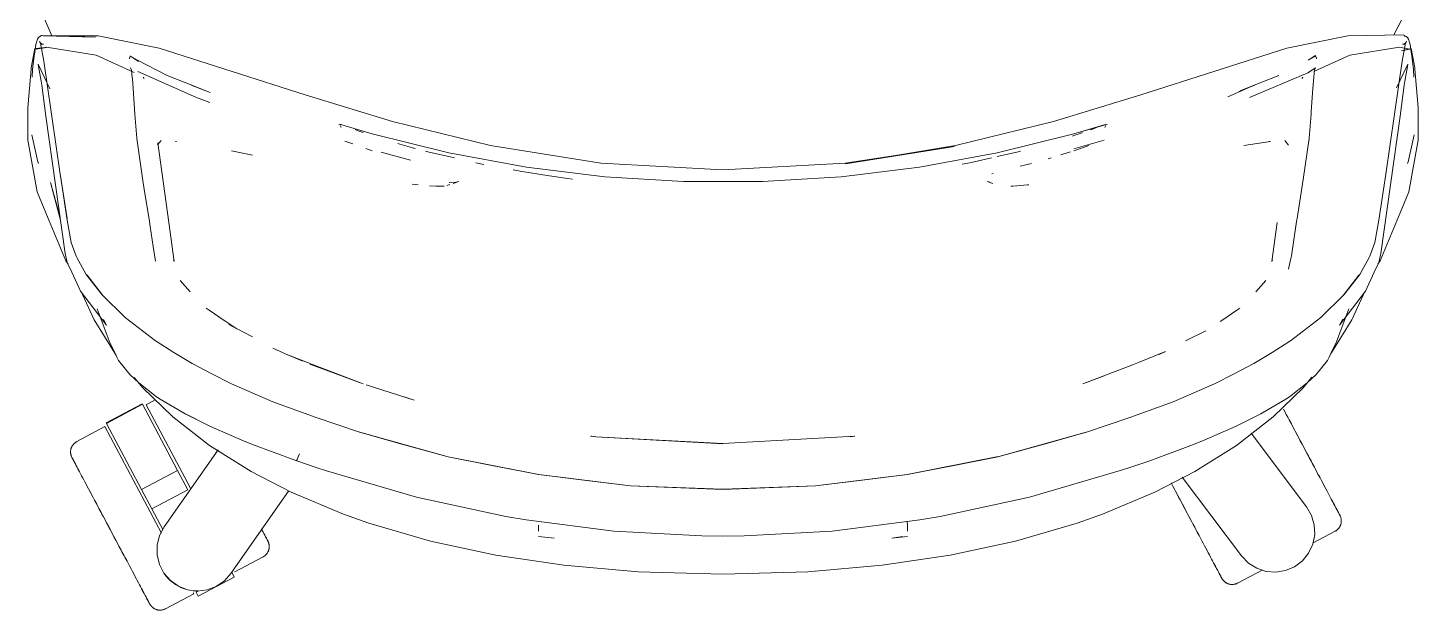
# Model space of a CAD drawing. Header units: millimetres. Extents: x 155927 to 317870, y -36033 to 97293.
# Drawn here: x 229441.2 to 229919.1, y 16691.3 to 16891.2 of the extents above; entities that cross this region are included whole.
import ezdxf

# ---------------------------------------------------------------- set-up
doc = ezdxf.new("R2010")
doc.units = ezdxf.units.MM
doc.header["$MEASUREMENT"] = 0
doc.layers.add('G-IMPT', color=8, linetype='CONTINUOUS', lineweight=9)
doc.layers.add('I-FURN', color=8, linetype='CONTINUOUS', lineweight=9)

msp = doc.modelspace()

# ---------------------------------------------------------------- linework, layer by layer
at = {"layer": 'G-IMPT'}
for p, q in [((229445.94, 16896.67), (229449.51, 16888.5)), ((229910.71, 16888.78), (229914.86, 16896.68)), ((229444.89, 16887.87), (229445.38, 16888.24)), ((229445.96, 16888.63), (229445.38, 16888.24)), ((229445.96, 16888.63), (229446.82, 16888.45)), ((229464.52, 16888.02), (229446.07, 16888.61)), ((229446.07, 16888.61), (229446.54, 16888.51)), ((229464.52, 16888.02), (229446.54, 16888.51)), ((229465.4, 16888.46), (229446.54, 16888.51)), ((229446.54, 16888.51), (229446.71, 16888.47)), ((229446.82, 16888.45), (229446.71, 16888.47)), ((229486.36, 16884.27), (229465.4, 16888.46)), ((229894.92, 16888.46), (229873.96, 16884.27)), ((229894.92, 16888.46), (229913.9, 16888.85)), ((229913.9, 16888.85), (229914.94, 16888.24)), ((229914.32, 16888.37), (229914.94, 16888.24)), ((229914.32, 16888.37), (229914.86, 16888.26)), ((229914.94, 16888.24), (229914.86, 16888.26)), ((229915.43, 16887.87), (229914.94, 16888.24)), ((229443.22, 16881.77), (229443.67, 16884.1)), ((229443.48, 16882.19), (229444.02, 16885.47)), ((229447.62, 16884.49), (229443.67, 16884.1)), ((229444.02, 16885.47), (229444.57, 16887.33)), ((229444.08, 16883.86), (229447.66, 16884.55)), ((229444.08, 16883.86), (229447.62, 16884.49)), ((229444.89, 16887.87), (229444.57, 16887.33)), ((229445.61, 16885.98), (229445.21, 16886.48)), ((229445.77, 16885.38), (229445.21, 16886.48)), ((229445.77, 16885.38), (229445.6, 16886)), ((229445.6, 16886), (229446.71, 16879.73)), ((229446.15, 16885.65), (229445.61, 16885.98)), ((229446.15, 16885.65), (229446.65, 16885.58)), ((229464.7, 16881.83), (229447.66, 16884.55)), ((229536.6, 16868.28), (229486.36, 16884.27)), ((229823.72, 16868.28), (229873.96, 16884.27)), ((229895.62, 16881.83), (229912.66, 16884.55)), ((229916.25, 16883.86), (229912.66, 16884.55)), ((229913.38, 16883.37), (229916.66, 16884.1)), ((229913.38, 16883.37), (229916.25, 16883.86)), ((229914.72, 16886), (229913.61, 16879.73)), ((229913.67, 16885.58), (229914.17, 16885.65)), ((229914.71, 16885.98), (229914.17, 16885.65)), ((229914.55, 16885.38), (229915.11, 16886.48)), ((229914.55, 16885.38), (229914.72, 16886)), ((229914.71, 16885.98), (229915.11, 16886.48)), ((229915.76, 16887.33), (229915.43, 16887.87)), ((229915.76, 16887.33), (229916.31, 16885.47)), ((229916.84, 16882.19), (229916.31, 16885.47)), ((229917.1, 16881.77), (229916.66, 16884.1)), ((229443.22, 16881.77), (229442.41, 16877.53)), ((229442.89, 16876.89), (229443.4, 16881.57)), ((229443.48, 16882.19), (229443.4, 16881.57)), ((229448.81, 16870.33), (229444.8, 16878.76)), ((229444.8, 16878.76), (229444.95, 16877.9)), ((229447.82, 16871.88), (229446.71, 16879.73)), ((229464.7, 16881.83), (229477.83, 16875.87)), ((229476.22, 16880.59), (229476.23, 16880.76)), ((229476.23, 16880.76), (229476.38, 16881.44)), ((229476.38, 16881.44), (229476.51, 16881.47)), ((229476.51, 16881.47), (229476.68, 16881.51)), ((229476.51, 16881.47), (229479.22, 16879.63)), ((229476.51, 16881.47), (229478.97, 16880.12)), ((229489.08, 16874.84), (229478.97, 16880.12)), ((229883.79, 16881.69), (229881.33, 16880.1)), ((229881.33, 16880.1), (229883.81, 16881.63)), ((229883.81, 16881.63), (229881.34, 16880.14)), ((229895.62, 16881.83), (229883.27, 16876.22)), ((229883.79, 16881.69), (229883.81, 16881.63)), ((229884.09, 16880.76), (229883.81, 16881.63)), ((229884.11, 16880.59), (229884.09, 16880.76)), ((229915.52, 16878.76), (229911.66, 16870.63)), ((229913.61, 16879.73), (229912.5, 16871.88)), ((229915.52, 16878.76), (229915.37, 16877.9)), ((229916.84, 16882.19), (229916.92, 16881.57)), ((229916.92, 16881.57), (229917.43, 16876.89)), ((229917.91, 16877.53), (229917.1, 16881.77)), ((229441.56, 16867.73), (229442.37, 16877.06)), ((229442.37, 16877.06), (229442.41, 16877.53)), ((229442.89, 16876.89), (229442.67, 16874.3)), ((229444.95, 16877.9), (229445.78, 16872.88)), ((229476.55, 16877.49), (229476.82, 16876.72)), ((229476.84, 16876.66), (229476.82, 16876.72)), ((229477.13, 16874.2), (229476.84, 16876.66)), ((229477.13, 16874.2), (229477.17, 16873.82)), ((229477.42, 16870.42), (229477.17, 16873.82)), ((229499.18, 16867.29), (229479.02, 16876.21)), ((229481.19, 16873.84), (229480.92, 16874.27)), ((229489.08, 16874.84), (229497.55, 16871.59)), ((229881.12, 16875.73), (229861.14, 16867.29)), ((229862.78, 16871.59), (229871.25, 16874.84)), ((229879.4, 16874.27), (229879.13, 16873.84)), ((229883.79, 16877.49), (229881.12, 16875.73)), ((229882.9, 16870.42), (229883.19, 16874.29)), ((229883.2, 16874.37), (229883.19, 16874.29)), ((229883.2, 16874.37), (229883.49, 16876.75)), ((229883.5, 16876.77), (229883.49, 16876.75)), ((229883.5, 16876.77), (229883.79, 16877.49)), ((229914.54, 16872.88), (229915.37, 16877.9)), ((229917.43, 16876.89), (229917.65, 16874.3)), ((229917.95, 16877.06), (229917.91, 16877.53)), ((229917.95, 16877.06), (229918.76, 16867.73)), ((229445.78, 16872.88), (229445.99, 16871.58)), ((229447.43, 16860.92), (229445.99, 16871.58)), ((229452.38, 16841.01), (229447.82, 16871.88)), ((229477.42, 16870.42), (229478.06, 16861.57)), ((229502.44, 16869.57), (229497.34, 16871.59)), ((229497.34, 16871.59), (229500.88, 16870.19)), ((229497.55, 16871.59), (229502.44, 16869.57)), ((229502.44, 16869.57), (229503.86, 16869.01)), ((229860.4, 16870.56), (229853.68, 16867.52)), ((229862.98, 16871.59), (229857.43, 16869.39)), ((229862.78, 16871.59), (229857.88, 16869.57)), ((229857.88, 16869.57), (229862.98, 16871.59)), ((229882.34, 16862.56), (229882.9, 16870.42)), ((229912.5, 16871.88), (229907.94, 16841.01)), ((229912.89, 16860.92), (229914.33, 16871.58)), ((229914.54, 16872.88), (229914.33, 16871.58)), ((229441.56, 16867.73), (229441.22, 16863.77)), ((229503.77, 16865.55), (229499.18, 16867.29)), ((229536.6, 16868.28), (229566.58, 16859.09)), ((229793.75, 16859.09), (229823.72, 16868.28)), ((229918.76, 16867.73), (229919.1, 16863.77)), ((229441.22, 16863.77), (229441.22, 16859.61)), ((229441.25, 16852.64), (229441.22, 16859.61)), ((229447.43, 16860.92), (229454.11, 16813.7)), ((229478.68, 16853.33), (229478.06, 16861.57)), ((229881.65, 16853.33), (229882.26, 16861.57)), ((229882.26, 16861.57), (229882.34, 16862.56)), ((229912.89, 16860.92), (229906.21, 16813.7)), ((229919.07, 16852.64), (229919.1, 16859.61)), ((229919.1, 16859.61), (229919.1, 16863.77)), ((229548.17, 16858.05), (229548.4, 16858.14)), ((229548.4, 16858.14), (229548.63, 16858.08)), ((229548.94, 16857.04), (229548.56, 16857.66)), ((229548.63, 16858.08), (229548.93, 16858.01)), ((229548.94, 16857.04), (229548.79, 16857.26)), ((229548.93, 16858.01), (229549.2, 16857.94)), ((229559.62, 16854.87), (229549.2, 16857.94)), ((229554.43, 16856.03), (229553.77, 16856.27)), ((229554.43, 16856.03), (229556.52, 16855.28)), ((229585.94, 16848.32), (229559.62, 16854.87)), ((229600.26, 16850.78), (229566.58, 16859.09)), ((229793.75, 16859.09), (229760.06, 16850.78)), ((229774.38, 16848.32), (229800.7, 16854.87)), ((229800.69, 16854.24), (229802.92, 16854.97)), ((229800.7, 16854.87), (229811.92, 16858.14)), ((229800.7, 16854.87), (229811.52, 16857.98)), ((229800.7, 16854.87), (229811.23, 16857.93)), ((229803.72, 16855.26), (229802.92, 16854.97)), ((229806.47, 16856.25), (229807.45, 16856.59)), ((229807.45, 16856.59), (229808.52, 16856.99)), ((229811.23, 16857.93), (229811.52, 16857.98)), ((229811.38, 16857.04), (229811.77, 16857.66)), ((229811.38, 16857.04), (229811.53, 16857.26)), ((229811.92, 16858.14), (229812.16, 16858)), ((229441.25, 16852.64), (229444.49, 16834.94)), ((229442.66, 16854.5), (229444.7, 16845.19)), ((229478.69, 16853.25), (229478.68, 16853.33)), ((229478.69, 16853.25), (229480.9, 16838.03)), ((229487.07, 16852.59), (229485.82, 16851.03)), ((229485.86, 16851.24), (229485.9, 16851.47)), ((229485.95, 16851.73), (229485.9, 16851.47)), ((229489.69, 16824.4), (229485.95, 16851.73)), ((229492.01, 16852.24), (229492.36, 16852.19)), ((229551.87, 16851.74), (229550.21, 16852.35)), ((229551.87, 16851.74), (229552.88, 16851.37)), ((229569.05, 16851.28), (229568.36, 16851.49)), ((229573.05, 16850.17), (229569.05, 16851.28)), ((229573.05, 16850.17), (229574.19, 16849.85)), ((229600.26, 16850.78), (229638.17, 16844.79)), ((229722.15, 16844.79), (229759.68, 16850.52)), ((229760.06, 16850.78), (229722.32, 16844.52)), ((229722.32, 16844.52), (229759.68, 16850.52)), ((229800.69, 16854.24), (229800.24, 16854.09)), ((229800.69, 16849.67), (229811.12, 16852.71)), ((229802.99, 16849.78), (229803.71, 16850.03)), ((229805.87, 16850.8), (229803.71, 16850.03)), ((229868.31, 16852.24), (229859.14, 16850.84)), ((229868.31, 16852.24), (229867.96, 16852.19)), ((229873.26, 16852.59), (229874.53, 16850.95)), ((229879.6, 16839.18), (229881.63, 16853.25)), ((229881.65, 16853.33), (229881.63, 16853.25)), ((229917.66, 16854.5), (229915.62, 16845.19)), ((229919.07, 16852.64), (229915.83, 16834.94)), ((229444.7, 16845.19), (229444.86, 16844.62)), ((229518.49, 16847.56), (229511.23, 16848.97)), ((229559.63, 16849.03), (229557.42, 16849.75)), ((229562.72, 16848.58), (229572.73, 16845.78)), ((229574.19, 16849.85), (229574.37, 16849.81)), ((229579.21, 16848.55), (229577.91, 16848.89)), ((229579.21, 16848.55), (229585.96, 16847)), ((229585.94, 16848.32), (229612.61, 16843.39)), ((229587.93, 16846.54), (229585.96, 16847)), ((229774.38, 16848.32), (229747.71, 16843.39)), ((229764.97, 16844.84), (229772.39, 16846.54)), ((229774.36, 16847), (229781.11, 16848.55)), ((229781.11, 16848.55), (229782.4, 16848.89)), ((229792.99, 16846.61), (229791.87, 16846.27)), ((229798.77, 16848.38), (229796.28, 16847.6)), ((229799.56, 16848.63), (229798.77, 16848.38)), ((229802.99, 16849.78), (229800.69, 16849.01)), ((229915.62, 16845.19), (229915.46, 16844.62)), ((229452.38, 16841.01), (229454.71, 16825.82)), ((229452.47, 16840.4), (229454.77, 16825.24)), ((229452.47, 16840.4), (229454.71, 16825.82)), ((229597.98, 16844.34), (229595.16, 16844.88)), ((229608.08, 16842.42), (229610.99, 16841.86)), ((229612.61, 16841.62), (229610.99, 16841.86)), ((229612.61, 16843.39), (229639.53, 16840.09)), ((229618.24, 16840.76), (229612.61, 16841.62)), ((229618.24, 16840.76), (229626.76, 16839.47)), ((229638.17, 16844.79), (229680.16, 16842.43)), ((229722.15, 16844.79), (229680.16, 16842.43)), ((229747.71, 16843.39), (229720.79, 16840.09)), ((229762.34, 16844.37), (229764.97, 16844.84)), ((229772.57, 16841.1), (229772.98, 16841.24)), ((229786.2, 16844.69), (229782.33, 16843.7)), ((229786.2, 16844.69), (229784.67, 16844.31)), ((229907.94, 16841.01), (229905.55, 16825.24)), ((229448.98, 16838.12), (229452.34, 16826.23)), ((229448.98, 16838.12), (229452.49, 16825.17)), ((229480.9, 16838.03), (229481.14, 16836.48)), ((229481.14, 16836.48), (229483.01, 16824.71)), ((229575.44, 16837.29), (229573.35, 16837.51)), ((229584.29, 16836.89), (229579.24, 16836.98)), ((229579.24, 16836.98), (229581.51, 16836.9)), ((229584.29, 16836.89), (229581.51, 16836.9)), ((229586.29, 16837.43), (229585.24, 16837.14)), ((229588.3, 16838.22), (229586, 16838.18)), ((229586.14, 16838.17), (229586, 16838.18)), ((229589.35, 16838.43), (229587.4, 16837.75)), ((229588.3, 16838.22), (229589.35, 16838.43)), ((229626.76, 16839.47), (229628.42, 16839.29)), ((229666.6, 16838.44), (229639.53, 16840.09)), ((229666.6, 16838.44), (229693.72, 16838.44)), ((229693.72, 16838.44), (229720.79, 16840.09)), ((229770.97, 16838.43), (229772.92, 16837.75)), ((229770.97, 16838.43), (229772.02, 16838.22)), ((229779.06, 16836.89), (229779.76, 16836.9)), ((229781.14, 16837), (229779.76, 16836.9)), ((229781.14, 16837), (229784.84, 16837.27)), ((229784.84, 16837.27), (229785.32, 16837.31)), ((229879.6, 16839.18), (229877.49, 16825.82)), ((229444.49, 16834.94), (229446.08, 16831.08)), ((229447.47, 16827.72), (229446.08, 16831.08)), ((229912.85, 16827.72), (229914.24, 16831.08)), ((229915.83, 16834.94), (229914.24, 16831.08)), ((229454.27, 16811.27), (229447.47, 16827.72)), ((229906.05, 16811.27), (229912.85, 16827.72)), ((229456.07, 16817.57), (229454.77, 16825.24)), ((229483.27, 16823.05), (229483.01, 16824.71)), ((229484.33, 16816.21), (229483.27, 16823.05)), ((229489.69, 16824.4), (229491.47, 16811.05)), ((229870.63, 16824.4), (229868.85, 16811.05)), ((229877.31, 16824.7), (229875.51, 16812.98)), ((229877.31, 16824.7), (229877.41, 16825.31)), ((229877.49, 16825.82), (229877.41, 16825.31)), ((229904.25, 16817.57), (229905.55, 16825.24)), ((229457.82, 16812.78), (229456.07, 16817.57)), ((229904.25, 16817.57), (229902.5, 16812.78)), ((229454.11, 16813.7), (229454.76, 16810.71)), ((229457.82, 16812.78), (229458.04, 16812.36)), ((229461.33, 16806.52), (229458.04, 16812.36)), ((229484.33, 16816.21), (229485.08, 16811.14)), ((229875.02, 16810.53), (229875.44, 16812.51)), ((229875.51, 16812.98), (229875.44, 16812.51)), ((229898.99, 16806.52), (229902.28, 16812.36)), ((229902.28, 16812.36), (229902.5, 16812.78)), ((229906.21, 16813.7), (229905.57, 16810.71)), ((229455.04, 16810.1), (229454.27, 16811.27)), ((229456.32, 16807.34), (229454.76, 16810.71)), ((229459.39, 16800.77), (229456.32, 16807.34)), ((229491.47, 16811.05), (229491.32, 16811.52)), ((229868.85, 16811.05), (229869, 16811.52)), ((229874.56, 16808.36), (229875.02, 16810.53)), ((229904, 16807.34), (229900.96, 16800.82)), ((229904, 16807.34), (229905.57, 16810.71)), ((229905.28, 16810.1), (229906.05, 16811.27)), ((229466.75, 16799.55), (229461.33, 16806.52)), ((229461.65, 16806.3), (229467.05, 16799.35)), ((229461.65, 16806.3), (229464.24, 16802.92)), ((229467.05, 16799.35), (229464.24, 16802.92)), ((229496.97, 16800.55), (229493.63, 16804.45)), ((229863.35, 16800.55), (229866.69, 16804.45)), ((229893.27, 16799.35), (229898.67, 16806.3)), ((229893.27, 16799.35), (229896.08, 16802.92)), ((229898.99, 16806.52), (229893.58, 16799.55)), ((229898.67, 16806.3), (229896.08, 16802.92)), ((229468.3, 16789.12), (229459.39, 16800.77)), ((229464.01, 16791.01), (229460.03, 16799.63)), ((229466.75, 16799.55), (229474.65, 16791.82)), ((229885.67, 16791.82), (229893.58, 16799.55)), ((229892.02, 16789.12), (229900.96, 16800.82)), ((229900.29, 16799.63), (229896.31, 16791.01)), ((229465.07, 16794.77), (229469.58, 16782.87)), ((229503.6, 16794.27), (229502.5, 16795.02)), ((229508.73, 16790.78), (229503.6, 16794.27)), ((229856.72, 16794.27), (229851.59, 16790.78)), ((229856.72, 16794.27), (229857.82, 16795.02)), ((229895.25, 16794.77), (229890.74, 16782.87)), ((229471.13, 16779.56), (229464.01, 16791.01)), ((229468.3, 16789.12), (229467.19, 16791.07)), ((229474.65, 16791.82), (229485.08, 16783.8)), ((229509.31, 16790.39), (229508.73, 16790.78)), ((229513.07, 16787.83), (229509.31, 16790.39)), ((229513.07, 16787.83), (229510.29, 16789.33)), ((229518.5, 16785.09), (229510.29, 16789.33)), ((229851.59, 16790.78), (229851.01, 16790.39)), ((229885.67, 16791.82), (229875.24, 16783.8)), ((229896.31, 16791.01), (229889.19, 16779.56)), ((229892.02, 16789.12), (229893.18, 16791.15)), ((229485.08, 16783.8), (229485.34, 16783.63)), ((229491.44, 16779.75), (229485.34, 16783.63)), ((229846.11, 16787.25), (229839.14, 16783.71)), ((229868.88, 16779.75), (229874.98, 16783.63)), ((229874.98, 16783.63), (229875.24, 16783.8)), ((229470.65, 16780.64), (229469.58, 16782.87)), ((229471.83, 16778.2), (229470.65, 16780.64)), ((229471.13, 16779.56), (229471.64, 16778.79)), ((229491.44, 16779.75), (229497.66, 16775.98)), ((229525.44, 16781.27), (229530.29, 16779.08)), ((229530.29, 16779.08), (229535.73, 16776.77)), ((229530.29, 16779.08), (229537.37, 16776.35)), ((229822.95, 16776.35), (229832.28, 16780.08)), ((229832.28, 16780.08), (229830.03, 16779.08)), ((229868.88, 16779.75), (229862.66, 16775.98)), ((229888.49, 16778.2), (229889.67, 16780.64)), ((229889.67, 16780.64), (229890.74, 16782.87)), ((229471.83, 16778.2), (229472.44, 16777.06)), ((229472.44, 16777.06), (229476.3, 16772.2)), ((229504.46, 16772.41), (229497.66, 16775.98)), ((229539.1, 16775.69), (229537.37, 16776.35)), ((229556.54, 16768.98), (229538.14, 16775.79)), ((229556.54, 16768.98), (229539.1, 16775.69)), ((229803.78, 16768.98), (229821.22, 16775.69)), ((229821.22, 16775.69), (229822.95, 16776.35)), ((229855.87, 16772.41), (229862.66, 16775.98)), ((229887.88, 16777.06), (229884.02, 16772.2)), ((229887.88, 16777.06), (229888.49, 16778.2)), ((229479.33, 16769.31), (229476.3, 16772.2)), ((229477.83, 16771.21), (229480.75, 16767.64)), ((229479.33, 16769.31), (229485.46, 16764.59)), ((229504.46, 16772.41), (229511.18, 16769.02)), ((229525.41, 16762.84), (229511.18, 16769.02)), ((229574.02, 16763.45), (229557.53, 16768.7)), ((229803.78, 16768.98), (229811.21, 16771.7)), ((229834.91, 16762.84), (229849.14, 16769.02)), ((229855.87, 16772.41), (229849.14, 16769.02)), ((229880.99, 16769.31), (229874.86, 16764.59)), ((229879.57, 16767.64), (229882.57, 16771.31)), ((229884.02, 16772.2), (229880.99, 16769.31)), ((229480.75, 16767.64), (229491.04, 16757.68)), ((229485.46, 16764.59), (229486.75, 16763.73)), ((229574.02, 16763.45), (229570.58, 16764.52)), ((229879.57, 16767.64), (229869.28, 16757.68)), ((229874.86, 16764.59), (229873.57, 16763.73)), ((229494.75, 16758.99), (229486.75, 16763.73)), ((229525.41, 16762.84), (229540.29, 16757.39)), ((229820.03, 16757.39), (229834.91, 16762.84)), ((229865.57, 16758.99), (229873.57, 16763.73)), ((229503.64, 16747.87), (229491.04, 16757.68)), ((229503.36, 16754.69), (229494.75, 16758.99)), ((229503.8, 16754.47), (229494.75, 16758.99)), ((229494.75, 16758.99), (229495.35, 16758.69)), ((229503.8, 16754.47), (229495.35, 16758.69)), ((229503.36, 16754.69), (229503.8, 16754.47)), ((229503.8, 16754.47), (229514.76, 16749.7)), ((229555.2, 16752.38), (229540.29, 16757.39)), ((229820.03, 16757.39), (229805.12, 16752.38)), ((229856.52, 16754.47), (229845.56, 16749.7)), ((229856.52, 16754.47), (229856.97, 16754.69)), ((229856.68, 16747.87), (229869.28, 16757.68)), ((229864.98, 16758.69), (229856.97, 16754.69)), ((229864.98, 16758.69), (229865.57, 16758.99)), ((229514.76, 16749.7), (229518.44, 16748.22)), ((229585.7, 16743.99), (229555.2, 16752.38)), ((229568.46, 16748.65), (229555.29, 16752.42)), ((229585.7, 16743.99), (229555.29, 16752.42)), ((229636.43, 16750.76), (229634.66, 16751.02)), ((229634.88, 16751.04), (229635.13, 16751)), ((229636.43, 16750.76), (229635.13, 16751)), ((229680.16, 16748.44), (229636.43, 16750.76)), ((229680.16, 16748.49), (229636.43, 16750.76)), ((229680.16, 16748.49), (229725.5, 16750.99)), ((229723.89, 16750.76), (229725.19, 16751)), ((229725.5, 16750.99), (229723.89, 16750.76)), ((229725.44, 16751.04), (229725.19, 16751)), ((229774.62, 16743.99), (229805.03, 16752.42)), ((229774.62, 16743.99), (229805.12, 16752.38)), ((229791.86, 16748.65), (229805.03, 16752.42)), ((229845.56, 16749.7), (229841.88, 16748.22)), ((229503.64, 16747.87), (229517.94, 16738.9)), ((229518.44, 16748.22), (229533.4, 16742.64)), ((229534.18, 16743.91), (229534.61, 16744.97)), ((229534.61, 16744.97), (229534.38, 16744.37)), ((229568.46, 16748.65), (229585.7, 16743.99)), ((229791.86, 16748.65), (229774.62, 16743.99)), ((229826.81, 16742.62), (229841.88, 16748.22)), ((229842.38, 16738.9), (229856.68, 16747.87)), ((229533.4, 16742.64), (229533.53, 16742.68)), ((229533.53, 16742.68), (229533.4, 16742.68)), ((229533.4, 16742.68), (229540.33, 16740.27)), ((229533.53, 16742.68), (229533.8, 16743.08)), ((229533.53, 16742.68), (229533.58, 16742.69)), ((229533.8, 16743.08), (229533.58, 16742.69)), ((229534.18, 16743.91), (229533.8, 16743.08)), ((229533.9, 16743.27), (229533.8, 16743.08)), ((229534.18, 16743.91), (229533.9, 16743.27)), ((229534.18, 16743.91), (229534.38, 16744.37)), ((229543.94, 16739.08), (229540.33, 16740.27)), ((229585.7, 16743.99), (229616.83, 16737.82)), ((229585.7, 16743.99), (229600.72, 16740.92)), ((229585.7, 16743.99), (229616.75, 16737.82)), ((229616.83, 16737.82), (229600.72, 16740.92)), ((229743.49, 16737.82), (229774.73, 16744.04)), ((229743.49, 16737.82), (229759.6, 16740.92)), ((229774.73, 16744.04), (229743.57, 16737.82)), ((229774.62, 16743.99), (229759.6, 16740.92)), ((229816.38, 16739.08), (229819.99, 16740.27)), ((229826.81, 16742.62), (229819.99, 16740.27)), ((229517.94, 16738.9), (229531.71, 16731.81)), ((229574.77, 16730.14), (229543.94, 16739.08)), ((229648.34, 16734), (229616.75, 16737.82)), ((229648.38, 16734.04), (229616.83, 16737.82)), ((229616.83, 16737.82), (229632.31, 16735.88)), ((229648.38, 16734.04), (229632.31, 16735.88)), ((229711.94, 16734.04), (229743.49, 16737.82)), ((229728.01, 16735.88), (229711.94, 16734.04)), ((229711.98, 16734), (229743.57, 16737.82)), ((229728.01, 16735.88), (229743.49, 16737.82)), ((229816.38, 16739.08), (229785.56, 16730.14)), ((229828.61, 16731.81), (229842.38, 16738.9)), ((229549.69, 16724.29), (229531.71, 16731.81)), ((229648.34, 16734), (229680.16, 16732.67)), ((229663.28, 16733.36), (229648.38, 16734.04)), ((229648.38, 16734.04), (229680.16, 16732.89)), ((229663.28, 16733.36), (229680.16, 16732.89)), ((229711.94, 16734.04), (229680.16, 16732.89)), ((229680.16, 16732.67), (229711.98, 16734)), ((229697.04, 16733.36), (229680.16, 16732.89)), ((229711.94, 16734.04), (229697.04, 16733.36)), ((229810.63, 16724.29), (229828.61, 16731.81)), ((229574.77, 16730.14), (229605.56, 16723.47)), ((229754.77, 16723.47), (229785.56, 16730.14)), ((229558.42, 16721.21), (229549.69, 16724.29)), ((229558.42, 16721.21), (229579.67, 16715.04)), ((229612.48, 16722.29), (229605.56, 16723.47)), ((229642.65, 16718.47), (229612.48, 16722.29)), ((229717.68, 16718.47), (229747.85, 16722.29)), ((229743.49, 16721.74), (229743.53, 16720.49)), ((229747.85, 16722.29), (229754.77, 16723.47)), ((229801.9, 16721.21), (229780.66, 16715.04)), ((229810.63, 16724.29), (229801.9, 16721.21)), ((229616.79, 16720.49), (229616.71, 16718.4)), ((229616.71, 16718.4), (229616.72, 16718.51)), ((229616.75, 16716.64), (229622.16, 16715.99)), ((229672.85, 16716.86), (229642.65, 16718.47)), ((229672.85, 16716.86), (229680.16, 16716.76)), ((229687.47, 16716.86), (229680.16, 16716.76)), ((229687.47, 16716.86), (229717.68, 16718.47)), ((229743.58, 16716.64), (229738.16, 16715.99)), ((229741.93, 16716.56), (229738.16, 16715.99)), ((229743.61, 16718.4), (229743.53, 16720.49)), ((229743.61, 16718.4), (229743.61, 16718.51)), ((229579.67, 16715.04), (229602.03, 16710.23)), ((229780.66, 16715.04), (229758.29, 16710.23)), ((229602.03, 16710.23), (229625.45, 16706.73)), ((229625.45, 16706.73), (229651.02, 16704.47)), ((229709.3, 16704.47), (229734.87, 16706.73)), ((229734.87, 16706.73), (229758.29, 16710.23)), ((229651.02, 16704.47), (229680.16, 16703.63)), ((229680.16, 16703.63), (229709.3, 16704.47))]:
    msp.add_line(p, q, dxfattribs=at)
at = {"layer": 'I-FURN'}
for p, q in [((229480.55, 16762.18), (229468.18, 16755.61)), ((229468.27, 16755.44), (229480.64, 16762.01)), ((229480.64, 16762.01), (229492.71, 16739.3)), ((229485.02, 16763.5), (229481.87, 16761.82)), ((229481.87, 16761.82), (229497.12, 16733.13)), ((229873.28, 16759.45), (229872.8, 16760.36)), ((229873.02, 16759.94), (229873.5, 16759.03)), ((229873.77, 16758.53), (229873.28, 16759.45)), ((229480.35, 16732.73), (229468.27, 16755.44)), ((229873.5, 16759.03), (229874, 16758.1)), ((229874.27, 16757.59), (229873.77, 16758.53)), ((229874, 16758.1), (229874.5, 16757.15)), ((229874.77, 16756.64), (229874.27, 16757.59)), ((229874.5, 16757.15), (229875.01, 16756.2)), ((229875.29, 16755.68), (229874.77, 16756.64)), ((229875.01, 16756.2), (229875.52, 16755.23)), ((229875.8, 16754.7), (229875.29, 16755.68)), ((229875.52, 16755.23), (229876.04, 16754.25)), ((229876.33, 16753.72), (229875.8, 16754.7)), ((229467.74, 16754.31), (229458.05, 16749.16)), ((229467.74, 16754.31), (229487.2, 16717.71)), ((229861.68, 16752.06), (229880.76, 16726.75)), ((229876.04, 16754.25), (229876.57, 16753.26)), ((229876.85, 16752.73), (229876.33, 16753.72)), ((229876.57, 16753.26), (229877.1, 16752.27)), ((229877.38, 16751.73), (229876.85, 16752.73)), ((229877.1, 16752.27), (229877.63, 16751.27)), ((229877.92, 16750.73), (229877.38, 16751.73)), ((229877.63, 16751.27), (229878.16, 16750.27)), ((229878.45, 16749.72), (229877.92, 16750.73)), ((229878.16, 16750.27), (229878.7, 16749.26)), ((229878.99, 16748.72), (229878.45, 16749.72)), ((229455.92, 16745.73), (229455.93, 16745.89)), ((229455.92, 16745.57), (229455.92, 16745.73)), ((229455.92, 16745.41), (229455.92, 16745.57)), ((229455.93, 16745.25), (229455.92, 16745.41)), ((229455.93, 16745.89), (229455.94, 16746.05)), ((229455.95, 16745.09), (229455.93, 16745.25)), ((229455.94, 16746.05), (229455.96, 16746.21)), ((229455.97, 16744.93), (229455.95, 16745.09)), ((229455.96, 16746.21), (229455.99, 16746.37)), ((229456, 16744.77), (229455.97, 16744.93)), ((229455.99, 16746.37), (229456.02, 16746.53)), ((229456.02, 16746.53), (229456.06, 16746.68)), ((229456.06, 16746.68), (229456.11, 16746.84)), ((229456.11, 16746.84), (229456.16, 16746.99)), ((229456.16, 16746.99), (229456.22, 16747.14)), ((229456.22, 16747.14), (229456.28, 16747.29)), ((229456.28, 16747.29), (229456.35, 16747.43)), ((229456.35, 16747.43), (229456.43, 16747.58)), ((229456.43, 16747.58), (229456.51, 16747.71)), ((229456.51, 16747.71), (229456.6, 16747.85)), ((229456.6, 16747.85), (229456.69, 16747.98)), ((229456.69, 16747.98), (229456.79, 16748.11)), ((229456.79, 16748.11), (229456.89, 16748.23)), ((229456.89, 16748.23), (229457, 16748.35)), ((229457, 16748.35), (229457.11, 16748.47)), ((229457.11, 16748.47), (229457.23, 16748.58)), ((229457.23, 16748.58), (229457.35, 16748.69)), ((229457.35, 16748.69), (229457.48, 16748.79)), ((229457.48, 16748.79), (229457.61, 16748.88)), ((229457.61, 16748.88), (229457.74, 16748.98)), ((229457.74, 16748.98), (229457.88, 16749.06)), ((229457.88, 16749.06), (229458.02, 16749.14)), ((229458.02, 16749.14), (229458.05, 16749.16)), ((229488.1, 16719.89), (229506.6, 16746.32)), ((229878.7, 16749.26), (229879.23, 16748.26)), ((229879.52, 16747.71), (229878.99, 16748.72)), ((229879.23, 16748.26), (229879.76, 16747.25)), ((229880.05, 16746.71), (229879.52, 16747.71)), ((229879.76, 16747.25), (229880.3, 16746.25)), ((229880.58, 16745.71), (229880.05, 16746.71)), ((229880.3, 16746.25), (229880.83, 16745.25)), ((229881.11, 16744.72), (229880.58, 16745.71)), ((229880.83, 16745.25), (229881.35, 16744.26)), ((229456.04, 16744.61), (229456, 16744.77)), ((229456.08, 16744.46), (229456.04, 16744.61)), ((229456.13, 16744.3), (229456.08, 16744.46)), ((229456.19, 16744.15), (229456.13, 16744.3)), ((229456.25, 16744), (229456.19, 16744.15)), ((229456.31, 16743.86), (229456.25, 16744)), ((229456.39, 16743.71), (229456.31, 16743.86)), ((229456.41, 16743.66), (229456.39, 16743.71)), ((229456.39, 16743.71), (229456.39, 16743.71)), ((229456.39, 16743.71), (229456.4, 16743.69)), ((229456.4, 16743.69), (229456.43, 16743.63)), ((229456.46, 16743.58), (229456.41, 16743.66)), ((229456.43, 16743.63), (229456.48, 16743.53)), ((229456.52, 16743.46), (229456.46, 16743.58)), ((229456.48, 16743.53), (229456.56, 16743.39)), ((229456.61, 16743.3), (229456.52, 16743.46)), ((229456.56, 16743.39), (229456.65, 16743.21)), ((229456.71, 16743.1), (229456.61, 16743.3)), ((229456.65, 16743.21), (229456.77, 16742.99)), ((229456.84, 16742.86), (229456.71, 16743.1)), ((229456.77, 16742.99), (229456.91, 16742.73)), ((229456.99, 16742.58), (229456.84, 16742.86)), ((229456.91, 16742.73), (229457.07, 16742.44)), ((229457.16, 16742.26), (229456.99, 16742.58)), ((229457.07, 16742.44), (229457.24, 16742.1)), ((229457.35, 16741.9), (229457.16, 16742.26)), ((229457.24, 16742.1), (229457.44, 16741.73)), ((229457.56, 16741.51), (229457.35, 16741.9)), ((229457.44, 16741.73), (229457.66, 16741.32)), ((229457.79, 16741.08), (229457.56, 16741.51)), ((229457.66, 16741.32), (229457.9, 16740.87)), ((229458.03, 16740.61), (229457.79, 16741.08)), ((229457.9, 16740.87), (229458.15, 16740.39)), ((229458.3, 16740.11), (229458.03, 16740.61)), ((229458.15, 16740.39), (229458.43, 16739.87)), ((229458.58, 16739.58), (229458.3, 16740.11)), ((229881.64, 16743.73), (229881.11, 16744.72)), ((229881.35, 16744.26), (229881.88, 16743.28)), ((229882.16, 16742.75), (229881.64, 16743.73)), ((229881.88, 16743.28), (229882.4, 16742.3)), ((229882.67, 16741.78), (229882.16, 16742.75)), ((229882.4, 16742.3), (229882.91, 16741.34)), ((229883.18, 16740.82), (229882.67, 16741.78)), ((229882.91, 16741.34), (229883.41, 16740.39)), ((229883.68, 16739.88), (229883.18, 16740.82)), ((229883.41, 16740.39), (229883.91, 16739.45)), ((229458.43, 16739.87), (229458.72, 16739.32)), ((229458.89, 16739.01), (229458.58, 16739.58)), ((229458.72, 16739.32), (229459.03, 16738.74)), ((229459.03, 16738.74), (229459.36, 16738.12)), ((229459.36, 16738.12), (229459.7, 16737.47)), ((229459.7, 16737.47), (229460.06, 16736.79)), ((229460.06, 16736.79), (229460.44, 16736.09)), ((229460.44, 16736.09), (229460.83, 16735.35)), ((229460.83, 16735.35), (229461.24, 16734.59)), ((229480.35, 16732.73), (229492.71, 16739.3)), ((229492.71, 16739.3), (229496.24, 16732.66)), ((229858.41, 16709.9), (229838.02, 16736.97)), ((229884.18, 16738.95), (229883.68, 16739.88)), ((229883.91, 16739.45), (229884.4, 16738.53)), ((229884.66, 16738.04), (229884.18, 16738.95)), ((229884.4, 16738.53), (229884.88, 16737.62)), ((229885.14, 16737.14), (229884.66, 16738.04)), ((229884.88, 16737.62), (229885.36, 16736.74)), ((229885.61, 16736.26), (229885.14, 16737.14)), ((229885.36, 16736.74), (229885.82, 16735.87)), ((229886.06, 16735.41), (229885.61, 16736.26)), ((229885.82, 16735.87), (229886.27, 16735.02)), ((229886.51, 16734.57), (229886.06, 16735.41)), ((229461.24, 16734.59), (229461.66, 16733.8)), ((229461.66, 16733.8), (229462.09, 16732.99)), ((229462.09, 16732.99), (229462.53, 16732.16)), ((229462.78, 16731.7), (229462.33, 16732.54)), ((229462.53, 16732.16), (229462.99, 16731.3)), ((229463.24, 16730.83), (229462.78, 16731.7)), ((229462.99, 16731.3), (229463.45, 16730.42)), ((229463.71, 16729.94), (229463.24, 16730.83)), ((229483.88, 16726.09), (229480.35, 16732.73)), ((229483.88, 16726.09), (229496.24, 16732.66)), ((229530.87, 16732.19), (229511.02, 16703.84)), ((229834.67, 16734.08), (229834.16, 16735.04)), ((229834.39, 16734.6), (229834.91, 16733.63)), ((229835.19, 16733.1), (229834.67, 16734.08)), ((229834.91, 16733.63), (229835.43, 16732.65)), ((229835.71, 16732.12), (229835.19, 16733.1)), ((229835.43, 16732.65), (229835.95, 16731.67)), ((229836.24, 16731.13), (229835.71, 16732.12)), ((229835.95, 16731.67), (229836.48, 16730.67)), ((229836.77, 16730.13), (229836.24, 16731.13)), ((229836.48, 16730.67), (229837.01, 16729.67)), ((229886.94, 16733.76), (229886.51, 16734.57)), ((229887.36, 16732.97), (229886.94, 16733.76)), ((229887.76, 16732.21), (229887.36, 16732.97)), ((229888.15, 16731.48), (229887.76, 16732.21)), ((229888.53, 16730.77), (229888.15, 16731.48)), ((229888.89, 16730.09), (229888.53, 16730.77)), ((229463.45, 16730.42), (229463.93, 16729.53)), ((229464.19, 16729.03), (229463.71, 16729.94)), ((229463.93, 16729.53), (229464.42, 16728.61)), ((229464.68, 16728.11), (229464.19, 16729.03)), ((229464.42, 16728.61), (229464.91, 16727.68)), ((229465.18, 16727.17), (229464.68, 16728.11)), ((229464.91, 16727.68), (229465.41, 16726.74)), ((229465.69, 16726.22), (229465.18, 16727.17)), ((229465.41, 16726.74), (229465.92, 16725.78)), ((229466.2, 16725.26), (229465.69, 16726.22)), ((229465.92, 16725.78), (229466.44, 16724.81)), ((229487.63, 16719.03), (229483.88, 16726.09)), ((229837.3, 16729.13), (229836.77, 16730.13)), ((229837.01, 16729.67), (229837.55, 16728.67)), ((229837.83, 16728.13), (229837.3, 16729.13)), ((229837.55, 16728.67), (229838.08, 16727.67)), ((229838.37, 16727.12), (229837.83, 16728.13)), ((229838.08, 16727.67), (229838.62, 16726.66)), ((229838.9, 16726.12), (229838.37, 16727.12)), ((229838.62, 16726.66), (229839.15, 16725.66)), ((229839.44, 16725.11), (229838.9, 16726.12)), ((229880.76, 16726.75), (229882.45, 16723.83)), ((229889.23, 16729.44), (229888.89, 16730.09)), ((229889.56, 16728.83), (229889.23, 16729.44)), ((229889.87, 16728.24), (229889.56, 16728.83)), ((229889.71, 16728.55), (229890.01, 16727.98)), ((229890.16, 16727.69), (229889.87, 16728.24)), ((229890.01, 16727.98), (229890.29, 16727.45)), ((229890.44, 16727.17), (229890.16, 16727.69)), ((229890.29, 16727.45), (229890.56, 16726.95)), ((229890.7, 16726.69), (229890.44, 16727.17)), ((229890.56, 16726.95), (229890.81, 16726.48)), ((229890.93, 16726.25), (229890.7, 16726.69)), ((229890.81, 16726.48), (229891.04, 16726.05)), ((229891.15, 16725.84), (229890.93, 16726.25)), ((229891.04, 16726.05), (229891.25, 16725.66)), ((229891.35, 16725.46), (229891.15, 16725.84)), ((229466.72, 16724.29), (229466.2, 16725.26)), ((229466.44, 16724.81), (229466.96, 16723.83)), ((229467.24, 16723.3), (229466.72, 16724.29)), ((229466.96, 16723.83), (229467.48, 16722.85)), ((229467.77, 16722.31), (229467.24, 16723.3)), ((229467.48, 16722.85), (229468.01, 16721.85)), ((229468.3, 16721.31), (229467.77, 16722.31)), ((229468.01, 16721.85), (229468.54, 16720.85)), ((229468.83, 16720.31), (229468.3, 16721.31)), ((229839.15, 16725.66), (229839.68, 16724.65)), ((229839.97, 16724.12), (229839.44, 16725.11)), ((229839.68, 16724.65), (229840.21, 16723.66)), ((229840.5, 16723.12), (229839.97, 16724.12)), ((229840.21, 16723.66), (229840.74, 16722.67)), ((229841.02, 16722.13), (229840.5, 16723.12)), ((229840.74, 16722.67), (229841.26, 16721.68)), ((229841.54, 16721.16), (229841.02, 16722.13)), ((229841.26, 16721.68), (229841.78, 16720.71)), ((229842.06, 16720.19), (229841.54, 16721.16)), ((229882.45, 16723.83), (229883.39, 16720.59)), ((229891.25, 16725.66), (229891.43, 16725.3)), ((229891.53, 16725.13), (229891.35, 16725.46)), ((229891.43, 16725.3), (229891.6, 16724.99)), ((229891.69, 16724.83), (229891.53, 16725.13)), ((229891.6, 16724.99), (229891.75, 16724.71)), ((229891.82, 16724.57), (229891.69, 16724.83)), ((229891.75, 16724.71), (229891.88, 16724.47)), ((229891.94, 16724.35), (229891.82, 16724.57)), ((229891.88, 16724.47), (229891.99, 16724.27)), ((229892.04, 16724.17), (229891.94, 16724.35)), ((229891.99, 16724.27), (229892.07, 16724.1)), ((229892.11, 16724.03), (229892.04, 16724.17)), ((229892.07, 16724.1), (229892.14, 16723.98)), ((229892.16, 16723.93), (229892.11, 16724.03)), ((229892.14, 16723.98), (229892.18, 16723.9)), ((229892.2, 16723.87), (229892.16, 16723.93)), ((229892.18, 16723.9), (229892.2, 16723.86)), ((229892.21, 16723.85), (229892.2, 16723.87)), ((229892.2, 16723.86), (229892.21, 16723.85)), ((229892.21, 16723.85), (229892.28, 16723.71)), ((229892.28, 16723.71), (229892.35, 16723.56)), ((229892.35, 16723.56), (229892.41, 16723.41)), ((229892.41, 16723.41), (229892.46, 16723.26)), ((229892.46, 16723.26), (229892.51, 16723.11)), ((229892.51, 16723.11), (229892.55, 16722.95)), ((229892.57, 16721.04), (229892.53, 16720.88)), ((229892.55, 16722.95), (229892.59, 16722.8)), ((229892.6, 16721.19), (229892.57, 16721.04)), ((229892.59, 16722.8), (229892.62, 16722.64)), ((229892.63, 16721.35), (229892.6, 16721.19)), ((229892.62, 16722.64), (229892.64, 16722.48)), ((229892.65, 16721.51), (229892.63, 16721.35)), ((229892.64, 16722.48), (229892.66, 16722.32)), ((229892.67, 16721.67), (229892.65, 16721.51)), ((229892.66, 16722.32), (229892.67, 16722.16)), ((229892.67, 16722.16), (229892.68, 16722)), ((229892.68, 16721.83), (229892.67, 16721.67)), ((229892.68, 16722), (229892.68, 16721.83)), ((229468.54, 16720.85), (229469.07, 16719.85)), ((229469.36, 16719.31), (229468.83, 16720.31)), ((229469.07, 16719.85), (229469.61, 16718.85)), ((229469.9, 16718.3), (229469.36, 16719.31)), ((229469.61, 16718.85), (229470.14, 16717.84)), ((229470.43, 16717.3), (229469.9, 16718.3)), ((229470.14, 16717.84), (229470.68, 16716.84)), ((229470.96, 16716.29), (229470.43, 16717.3)), ((229470.68, 16716.84), (229471.21, 16715.83)), ((229471.5, 16715.3), (229470.96, 16716.29)), ((229485.68, 16713.65), (229486.51, 16716.92)), ((229486.51, 16716.92), (229488.1, 16719.89)), ((229521.54, 16719.17), (229521.82, 16718.63)), ((229521.97, 16718.36), (229521.69, 16718.87)), ((229521.82, 16718.63), (229522.09, 16718.13)), ((229522.22, 16717.87), (229521.97, 16718.36)), ((229522.09, 16718.13), (229522.34, 16717.66)), ((229522.46, 16717.43), (229522.22, 16717.87)), ((229522.34, 16717.66), (229522.56, 16717.23)), ((229522.68, 16717.02), (229522.46, 16717.43)), ((229522.56, 16717.23), (229522.77, 16716.84)), ((229522.88, 16716.64), (229522.68, 16717.02)), ((229522.77, 16716.84), (229522.96, 16716.48)), ((229523.06, 16716.31), (229522.88, 16716.64)), ((229522.96, 16716.48), (229523.13, 16716.17)), ((229523.21, 16716.01), (229523.06, 16716.31)), ((229523.13, 16716.17), (229523.28, 16715.89)), ((229841.78, 16720.71), (229842.29, 16719.74)), ((229842.57, 16719.23), (229842.06, 16720.19)), ((229842.29, 16719.74), (229842.8, 16718.79)), ((229843.07, 16718.29), (229842.57, 16719.23)), ((229842.8, 16718.79), (229843.3, 16717.86)), ((229843.56, 16717.36), (229843.07, 16718.29)), ((229843.3, 16717.86), (229843.79, 16716.93)), ((229844.05, 16716.44), (229843.56, 16717.36)), ((229843.79, 16716.93), (229844.27, 16716.03)), ((229883.53, 16717.22), (229882.86, 16713.91)), ((229882.96, 16714.37), (229890.54, 16718.4)), ((229883.39, 16720.59), (229883.53, 16717.22)), ((229890.58, 16718.42), (229890.54, 16718.4)), ((229890.72, 16718.5), (229890.58, 16718.42)), ((229890.85, 16718.59), (229890.72, 16718.5)), ((229890.99, 16718.68), (229890.85, 16718.59)), ((229891.12, 16718.77), (229890.99, 16718.68)), ((229891.24, 16718.88), (229891.12, 16718.77)), ((229891.36, 16718.98), (229891.24, 16718.88)), ((229891.48, 16719.09), (229891.36, 16718.98)), ((229891.59, 16719.21), (229891.48, 16719.09)), ((229891.7, 16719.33), (229891.59, 16719.21)), ((229891.8, 16719.45), (229891.7, 16719.33)), ((229891.9, 16719.58), (229891.8, 16719.45)), ((229891.99, 16719.71), (229891.9, 16719.58)), ((229892.08, 16719.85), (229891.99, 16719.71)), ((229892.16, 16719.99), (229892.08, 16719.85)), ((229892.24, 16720.13), (229892.16, 16719.99)), ((229892.31, 16720.28), (229892.24, 16720.13)), ((229892.37, 16720.42), (229892.31, 16720.28)), ((229892.43, 16720.57), (229892.37, 16720.42)), ((229892.48, 16720.73), (229892.43, 16720.57)), ((229892.53, 16720.88), (229892.48, 16720.73)), ((229471.21, 16715.83), (229471.74, 16714.84)), ((229472.02, 16714.3), (229471.5, 16715.3)), ((229471.74, 16714.84), (229472.27, 16713.85)), ((229472.55, 16713.31), (229472.02, 16714.3)), ((229472.27, 16713.85), (229472.79, 16712.86)), ((229473.07, 16712.34), (229472.55, 16713.31)), ((229472.79, 16712.86), (229473.31, 16711.89)), ((229473.59, 16711.37), (229473.07, 16712.34)), ((229473.31, 16711.89), (229473.82, 16710.92)), ((229474.09, 16710.41), (229473.59, 16711.37)), ((229485.66, 16710.27), (229485.68, 16713.65)), ((229523.35, 16715.75), (229523.21, 16716.01)), ((229523.28, 16715.89), (229523.41, 16715.65)), ((229523.47, 16715.53), (229523.35, 16715.75)), ((229523.41, 16715.65), (229523.51, 16715.45)), ((229523.56, 16715.35), (229523.47, 16715.53)), ((229523.51, 16715.45), (229523.6, 16715.28)), ((229523.64, 16715.21), (229523.56, 16715.35)), ((229523.6, 16715.28), (229523.67, 16715.16)), ((229523.69, 16715.11), (229523.64, 16715.21)), ((229523.67, 16715.16), (229523.71, 16715.08)), ((229523.72, 16715.05), (229523.69, 16715.11)), ((229523.71, 16715.08), (229523.73, 16715.04)), ((229523.73, 16715.03), (229523.72, 16715.05)), ((229523.73, 16715.04), (229523.73, 16715.03)), ((229523.73, 16715.03), (229523.81, 16714.89)), ((229523.84, 16711.46), (229523.77, 16711.31)), ((229523.81, 16714.89), (229523.87, 16714.74)), ((229523.9, 16711.6), (229523.84, 16711.46)), ((229523.87, 16714.74), (229523.94, 16714.59)), ((229523.96, 16711.75), (229523.9, 16711.6)), ((229523.94, 16714.59), (229523.99, 16714.44)), ((229524.01, 16711.91), (229523.96, 16711.75)), ((229523.99, 16714.44), (229524.04, 16714.29)), ((229524.06, 16712.06), (229524.01, 16711.91)), ((229524.04, 16714.29), (229524.08, 16714.13)), ((229524.1, 16712.22), (229524.06, 16712.06)), ((229524.08, 16714.13), (229524.12, 16713.98)), ((229524.13, 16712.37), (229524.1, 16712.22)), ((229524.12, 16713.98), (229524.15, 16713.82)), ((229524.16, 16712.53), (229524.13, 16712.37)), ((229524.15, 16713.82), (229524.17, 16713.66)), ((229524.18, 16712.69), (229524.16, 16712.53)), ((229524.17, 16713.66), (229524.19, 16713.5)), ((229524.2, 16712.85), (229524.18, 16712.69)), ((229524.19, 16713.5), (229524.2, 16713.34)), ((229524.2, 16713.34), (229524.21, 16713.18)), ((229524.21, 16713.18), (229524.2, 16713.01)), ((229524.2, 16713.01), (229524.2, 16712.85)), ((229844.27, 16716.03), (229844.74, 16715.14)), ((229844.74, 16715.14), (229845.2, 16714.27)), ((229845.2, 16714.27), (229845.65, 16713.42)), ((229845.65, 16713.42), (229846.09, 16712.6)), ((229846.09, 16712.6), (229846.52, 16711.8)), ((229846.52, 16711.8), (229846.93, 16711.02)), ((229882.86, 16713.91), (229881.42, 16710.86)), ((229473.82, 16710.92), (229474.33, 16709.97)), ((229474.6, 16709.47), (229474.09, 16710.41)), ((229474.33, 16709.97), (229474.82, 16709.04)), ((229475.09, 16708.54), (229474.6, 16709.47)), ((229474.82, 16709.04), (229475.32, 16708.11)), ((229475.58, 16707.62), (229475.09, 16708.54)), ((229475.32, 16708.11), (229475.8, 16707.21)), ((229475.8, 16707.21), (229476.27, 16706.32)), ((229486.44, 16706.99), (229485.66, 16710.27)), ((229487.99, 16703.99), (229486.44, 16706.99)), ((229512.38, 16704.43), (229522.07, 16709.58)), ((229522.11, 16709.6), (229522.07, 16709.58)), ((229522.25, 16709.68), (229522.11, 16709.6)), ((229522.38, 16709.77), (229522.25, 16709.68)), ((229522.52, 16709.86), (229522.38, 16709.77)), ((229522.65, 16709.96), (229522.52, 16709.86)), ((229522.77, 16710.06), (229522.65, 16709.96)), ((229522.89, 16710.16), (229522.77, 16710.06)), ((229523.01, 16710.27), (229522.89, 16710.16)), ((229523.12, 16710.39), (229523.01, 16710.27)), ((229523.23, 16710.51), (229523.12, 16710.39)), ((229523.33, 16710.63), (229523.23, 16710.51)), ((229523.43, 16710.76), (229523.33, 16710.63)), ((229523.52, 16710.89), (229523.43, 16710.76)), ((229523.61, 16711.03), (229523.52, 16710.89)), ((229523.69, 16711.17), (229523.61, 16711.03)), ((229523.77, 16711.31), (229523.69, 16711.17)), ((229846.93, 16711.02), (229847.33, 16710.27)), ((229847.33, 16710.27), (229847.71, 16709.55)), ((229847.71, 16709.55), (229848.08, 16708.86)), ((229848.08, 16708.86), (229848.43, 16708.19)), ((229848.43, 16708.19), (229848.77, 16707.56)), ((229848.77, 16707.56), (229849.09, 16706.96)), ((229849.26, 16706.65), (229848.95, 16707.23)), ((229849.09, 16706.96), (229849.39, 16706.39)), ((229849.55, 16706.1), (229849.26, 16706.65)), ((229860.75, 16707.47), (229858.41, 16709.9)), ((229863.6, 16705.68), (229860.75, 16707.47)), ((229879.29, 16708.25), (229876.6, 16706.22)), ((229881.42, 16710.86), (229879.29, 16708.25)), ((229476.27, 16706.32), (229476.73, 16705.45)), ((229476.73, 16705.45), (229477.18, 16704.61)), ((229477.18, 16704.61), (229477.62, 16703.78)), ((229477.62, 16703.78), (229478.04, 16702.98)), ((229478.04, 16702.98), (229478.46, 16702.2)), ((229478.46, 16702.2), (229478.86, 16701.45)), ((229490.21, 16701.46), (229487.99, 16703.99)), ((229488.19, 16703.71), (229489.35, 16702.29)), ((229489.35, 16702.29), (229492.13, 16700)), ((229499.82, 16696.11), (229512.18, 16702.68)), ((229511.02, 16703.84), (229508.77, 16701.33)), ((229511.48, 16703.99), (229511.44, 16704.08)), ((229511.44, 16704.08), (229512.18, 16702.68)), ((229512.32, 16704.54), (229512.38, 16704.43)), ((229849.39, 16706.39), (229849.68, 16705.85)), ((229849.82, 16705.58), (229849.55, 16706.1)), ((229849.68, 16705.85), (229849.94, 16705.35)), ((229850.08, 16705.1), (229849.82, 16705.58)), ((229849.94, 16705.35), (229850.19, 16704.89)), ((229850.32, 16704.65), (229850.08, 16705.1)), ((229850.19, 16704.89), (229850.42, 16704.46)), ((229850.54, 16704.24), (229850.32, 16704.65)), ((229850.42, 16704.46), (229850.63, 16704.06)), ((229850.73, 16703.87), (229850.54, 16704.24)), ((229850.63, 16704.06), (229850.82, 16703.71)), ((229850.91, 16703.53), (229850.73, 16703.87)), ((229850.82, 16703.71), (229850.99, 16703.39)), ((229851.07, 16703.24), (229850.91, 16703.53)), ((229850.99, 16703.39), (229851.14, 16703.11)), ((229851.21, 16702.98), (229851.07, 16703.24)), ((229851.14, 16703.11), (229851.26, 16702.87)), ((229851.32, 16702.76), (229851.21, 16702.98)), ((229851.26, 16702.87), (229851.37, 16702.67)), ((229851.42, 16702.58), (229851.32, 16702.76)), ((229851.37, 16702.67), (229851.46, 16702.51)), ((229851.49, 16702.44), (229851.42, 16702.58)), ((229851.46, 16702.51), (229851.52, 16702.39)), ((229851.55, 16702.34), (229851.49, 16702.44)), ((229851.52, 16702.39), (229851.57, 16702.3)), ((229851.58, 16702.28), (229851.55, 16702.34)), ((229851.57, 16702.3), (229851.59, 16702.26)), ((229851.59, 16702.26), (229851.58, 16702.28)), ((229851.61, 16702.22), (229851.59, 16702.26)), ((229851.59, 16702.26), (229851.59, 16702.26)), ((229851.69, 16702.08), (229851.61, 16702.22)), ((229851.78, 16701.94), (229851.69, 16702.08)), ((229851.87, 16701.81), (229851.78, 16701.94)), ((229851.96, 16701.68), (229851.87, 16701.81)), ((229857.04, 16700.59), (229865.45, 16705.06)), ((229866.81, 16704.61), (229863.6, 16705.68)), ((229870.17, 16704.34), (229866.81, 16704.61)), ((229873.5, 16704.89), (229870.17, 16704.34)), ((229876.6, 16706.22), (229873.5, 16704.89)), ((229478.86, 16701.45), (229479.24, 16700.73)), ((229479.24, 16700.73), (229479.61, 16700.04)), ((229479.61, 16700.04), (229479.96, 16699.37)), ((229479.96, 16699.37), (229480.3, 16698.74)), ((229480.3, 16698.74), (229480.62, 16698.14)), ((229480.78, 16697.83), (229480.47, 16698.41)), ((229480.62, 16698.14), (229480.92, 16697.57)), ((229481.08, 16697.28), (229480.78, 16697.83)), ((229480.92, 16697.57), (229481.21, 16697.03)), ((229481.35, 16696.76), (229481.08, 16697.28)), ((229481.21, 16697.03), (229481.47, 16696.53)), ((229492.97, 16699.52), (229490.21, 16701.46)), ((229496.12, 16698.3), (229492.97, 16699.52)), ((229499.46, 16697.87), (229496.12, 16698.3)), ((229498.06, 16697.3), (229498.25, 16696.92)), ((229499.83, 16697.9), (229499.08, 16697.5)), ((229499.82, 16696.11), (229499.08, 16697.5)), ((229499.08, 16697.5), (229499.12, 16697.42)), ((229502.82, 16698.26), (229499.46, 16697.87)), ((229505.98, 16699.43), (229502.82, 16698.26)), ((229508.77, 16701.33), (229505.98, 16699.43)), ((229852.07, 16701.55), (229851.96, 16701.68)), ((229852.17, 16701.43), (229852.07, 16701.55)), ((229852.28, 16701.32), (229852.17, 16701.43)), ((229852.4, 16701.2), (229852.28, 16701.32)), ((229852.52, 16701.1), (229852.4, 16701.2)), ((229852.64, 16700.99), (229852.52, 16701.1)), ((229852.77, 16700.9), (229852.64, 16700.99)), ((229852.9, 16700.8), (229852.77, 16700.9)), ((229853.04, 16700.72), (229852.9, 16700.8)), ((229853.18, 16700.63), (229853.04, 16700.72)), ((229853.32, 16700.56), (229853.18, 16700.63)), ((229853.46, 16700.49), (229853.32, 16700.56)), ((229853.61, 16700.42), (229853.46, 16700.49)), ((229853.76, 16700.36), (229853.61, 16700.42)), ((229853.91, 16700.31), (229853.76, 16700.36)), ((229854.07, 16700.27), (229853.91, 16700.31)), ((229854.23, 16700.23), (229854.07, 16700.27)), ((229854.38, 16700.19), (229854.23, 16700.23)), ((229854.54, 16700.16), (229854.38, 16700.19)), ((229854.7, 16700.14), (229854.54, 16700.16)), ((229854.86, 16700.13), (229854.7, 16700.14)), ((229855.02, 16700.12), (229854.86, 16700.13)), ((229855.18, 16700.12), (229855.02, 16700.12)), ((229855.35, 16700.12), (229855.18, 16700.12)), ((229855.51, 16700.13), (229855.35, 16700.12)), ((229855.67, 16700.15), (229855.51, 16700.13)), ((229855.83, 16700.18), (229855.67, 16700.15)), ((229855.98, 16700.21), (229855.83, 16700.18)), ((229856.14, 16700.24), (229855.98, 16700.21)), ((229856.3, 16700.29), (229856.14, 16700.24)), ((229856.45, 16700.33), (229856.3, 16700.29)), ((229856.6, 16700.39), (229856.45, 16700.33)), ((229856.75, 16700.45), (229856.6, 16700.39)), ((229856.9, 16700.52), (229856.75, 16700.45)), ((229857.04, 16700.59), (229856.9, 16700.52)), ((229481.61, 16696.28), (229481.35, 16696.76)), ((229481.47, 16696.53), (229481.72, 16696.07)), ((229481.85, 16695.83), (229481.61, 16696.28)), ((229481.72, 16696.07), (229481.95, 16695.64)), ((229482.06, 16695.42), (229481.85, 16695.83)), ((229481.95, 16695.64), (229482.16, 16695.24)), ((229482.26, 16695.05), (229482.06, 16695.42)), ((229482.16, 16695.24), (229482.35, 16694.89)), ((229482.44, 16694.71), (229482.26, 16695.05)), ((229482.35, 16694.89), (229482.52, 16694.57)), ((229482.6, 16694.42), (229482.44, 16694.71)), ((229482.52, 16694.57), (229482.66, 16694.29)), ((229482.74, 16694.16), (229482.6, 16694.42)), ((229482.66, 16694.29), (229482.79, 16694.05)), ((229482.85, 16693.94), (229482.74, 16694.16)), ((229482.79, 16694.05), (229482.9, 16693.85)), ((229482.95, 16693.76), (229482.85, 16693.94)), ((229482.9, 16693.85), (229482.98, 16693.69)), ((229483.02, 16693.62), (229482.95, 16693.76)), ((229482.98, 16693.69), (229483.05, 16693.57)), ((229483.08, 16693.52), (229483.02, 16693.62)), ((229483.05, 16693.57), (229483.09, 16693.48)), ((229483.11, 16693.46), (229483.08, 16693.52)), ((229483.09, 16693.48), (229483.12, 16693.44)), ((229483.12, 16693.44), (229483.11, 16693.46)), ((229483.14, 16693.4), (229483.12, 16693.44)), ((229483.12, 16693.44), (229483.12, 16693.44)), ((229483.22, 16693.26), (229483.14, 16693.4)), ((229483.3, 16693.12), (229483.22, 16693.26)), ((229483.4, 16692.99), (229483.3, 16693.12)), ((229483.49, 16692.86), (229483.4, 16692.99)), ((229483.59, 16692.73), (229483.49, 16692.86)), ((229483.7, 16692.61), (229483.59, 16692.73)), ((229483.81, 16692.5), (229483.7, 16692.61)), ((229483.93, 16692.38), (229483.81, 16692.5)), ((229484.05, 16692.28), (229483.93, 16692.38)), ((229484.17, 16692.17), (229484.05, 16692.28)), ((229488.57, 16691.77), (229498.25, 16696.92)), ((229484.3, 16692.08), (229484.17, 16692.17)), ((229484.43, 16691.98), (229484.3, 16692.08)), ((229484.57, 16691.9), (229484.43, 16691.98)), ((229484.71, 16691.81), (229484.57, 16691.9)), ((229484.85, 16691.74), (229484.71, 16691.81)), ((229484.99, 16691.67), (229484.85, 16691.74)), ((229485.14, 16691.6), (229484.99, 16691.67)), ((229485.29, 16691.54), (229485.14, 16691.6)), ((229485.44, 16691.49), (229485.29, 16691.54)), ((229485.6, 16691.45), (229485.44, 16691.49)), ((229485.75, 16691.41), (229485.6, 16691.45)), ((229485.91, 16691.37), (229485.75, 16691.41)), ((229486.07, 16691.34), (229485.91, 16691.37)), ((229486.23, 16691.32), (229486.07, 16691.34)), ((229486.39, 16691.31), (229486.23, 16691.32)), ((229486.55, 16691.3), (229486.39, 16691.31)), ((229486.71, 16691.3), (229486.55, 16691.3)), ((229486.87, 16691.3), (229486.71, 16691.3)), ((229487.03, 16691.31), (229486.87, 16691.3)), ((229487.19, 16691.33), (229487.03, 16691.31)), ((229487.35, 16691.36), (229487.19, 16691.33)), ((229487.51, 16691.39), (229487.35, 16691.36)), ((229487.67, 16691.42), (229487.51, 16691.39)), ((229487.82, 16691.47), (229487.67, 16691.42)), ((229487.98, 16691.51), (229487.82, 16691.47)), ((229488.13, 16691.57), (229487.98, 16691.51)), ((229488.28, 16691.63), (229488.13, 16691.57)), ((229488.43, 16691.7), (229488.28, 16691.63)), ((229488.57, 16691.77), (229488.43, 16691.7))]:
    msp.add_line(p, q, dxfattribs=at)
for points in [[(229490.92, 16700.84), (229490.5, 16701.17), (229490.07, 16701.51), (229489.69, 16701.94)], [(229499.83, 16697.9), (229499.6, 16697.9), (229499.06, 16697.9), (229498.4, 16697.93), (229498.02, 16697.97)]]:
    msp.add_open_spline(points, degree=3, dxfattribs=at)
msp.add_open_spline([(229495.42, 16698.5), (229494.95, 16698.64), (229494.32, 16698.86), (229493.68, 16699.16), (229493.53, 16699.24)], degree=3, knots=[-0.6, -0.6, -0.6, -0.6, -0.5, -0.4680239, -0.4680239, -0.4680239, -0.4680239], dxfattribs=at)

doc.saveas('drawing.dxf')
